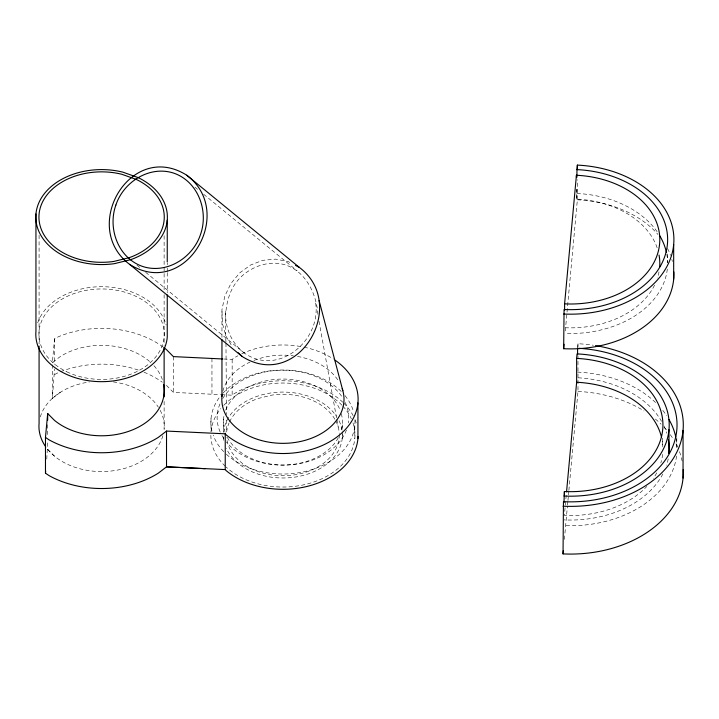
<?xml version="1.0" encoding="UTF-8"?>
<svg xmlns="http://www.w3.org/2000/svg" width="719" height="719" viewBox="0 0 719 719"><rect width="100%" height="100%" fill="white"/><g stroke="black" fill="none" stroke-linecap="round" stroke-linejoin="round"><path stroke-width="0.54" stroke-dasharray="3.6 2.7" d="M163.15 347.043A86.154 62.185 0 0 0 58.581 336.681L54.554 338.757L52.361 362.664L60.324 356.534A62.661 45.225 0 0 1 151.089 362.816M46.78 459.073L47.679 441.466M60.324 392.313L52.361 398.443L54.554 368.946M657.139 247.803A89.291 64.449 0 0 0 576.431 199.109L576.944 189.133M565.296 330.929L577.366 199.801L577.366 179.651M577.573 348.248L577.986 343.736A112.784 81.409 0 0 1 593.346 345.246M566.239 495.238L564.388 515.379A92.418 66.705 0 0 0 646.821 486.448M564.37 539.43L567.435 506.05M567.543 504.936L567.848 501.601M567.947 500.487L568.361 496.038M568.459 494.924L568.774 491.589M568.873 490.475L577.986 391.442L577.986 355.941M221.955 337.391L221.955 309.592L224.867 296.003L230.916 283.502L239.67 272.941L250.545 265.032L262.794 260.323L275.575 259.128L288.031 261.536L290.853 262.992M225.955 342.082C224.589 319.236 223.501 292.768 242.06 275.943C251.192 267.81 262.902 262.992 275.206 263.19C302.286 264.25 316.899 291.357 317.969 315.731M223.654 359.015L232.156 359.428L233.387 358.413A75.189 54.267 0 0 1 237.863 355.797M221.524 394.695L232.156 395.207L233.387 394.201A75.189 54.267 0 0 1 342.792 402.209M54.554 374.536L58.581 372.46M166.422 385.375L173.369 392.385L220.463 394.641M145.642 272.258L244.325 353.056C278.738 377.304 322.66 339.296 315.362 301.396M194.957 187.174L197.554 189.295M203.621 194.256L297.109 270.802M136.978 265.176L140.448 268.007M244.325 353.056C230.961 343.071 224.445 326.192 225.703 309.772M47.679 449.294L54.455 456.125M231.114 344.778L226.054 336.303L222.36 323.334L221.955 309.592M318.975 321.249L336.627 418.305M336.825 419.402L338.227 427.122M225.964 343.197L226.503 414.504M226.548 420.076L226.638 432.335A56.397 40.704 0 0 1 229.073 422.916M676.795 437.646L676.795 447.407M667.421 253.969L667.421 262.642M662.729 438.06L662.729 446.733M577.986 343.736L577.986 347.07M576.431 189.349L576.431 199.109M354.809 425.468L354.809 438.473M342.307 424.866L342.307 430.286M342.307 434.627L342.307 437.88M232.156 359.428L232.156 395.207M223.519 419.168L223.519 432.182A59.524 42.96 0 0 1 271.351 392.889A59.524 42.96 0 0 1 336.321 416.058M211.952 358.457L211.952 394.237M211.009 418.575L211.009 431.58A72.062 52.011 0 0 1 220.886 408.554M173.369 356.606L173.369 392.385M167.248 262.875L167.248 264.799M167.248 268.151L167.248 271.494M167.248 272.609L167.248 292.696M164.121 235.742L164.121 290.575M164.121 294.682L164.121 345.408M164.121 401.364L164.121 429.333A62.661 45.225 0 0 0 158.971 408.158M54.554 338.757L54.554 364.47M52.361 364.893L52.361 398.443M47.679 424.695L47.679 436.99M39.078 235.275L39.078 343.889M162.889 435.732A62.661 45.225 0 0 1 109.351 471.215A62.661 45.225 0 0 1 45.378 446.301M40.3 416.948A62.661 45.225 0 0 1 89.426 381.978M113.332 381.915A62.661 45.225 0 0 1 158.405 407.26M60.549 371.669A86.154 62.185 0 0 1 139.774 370.591M144.034 372.217A86.154 62.185 0 0 1 162.296 382.202M37.712 322.849A65.788 47.49 0 0 1 103.096 286.71A65.788 47.49 0 0 1 166.134 324.961M577.986 391.442A112.784 81.409 0 0 1 644.008 410.926M655.377 419.051A112.784 81.409 0 0 1 661.094 424.165M664.104 427.248A112.784 81.409 0 0 1 667.583 431.22M670.234 434.644A112.784 81.409 0 0 1 673.29 439.138M675.95 443.758A112.784 81.409 0 0 1 677.343 446.571M679.482 451.667A112.784 81.409 0 0 1 682.142 461.068M676.561 456.053A106.52 76.879 0 0 1 564.541 525.58M577.573 372.1A106.52 76.879 0 0 1 656.384 403.323M662.81 410.432A106.52 76.879 0 0 1 666.693 415.771M676.13 438.851A106.52 76.879 0 0 1 677.019 447.452M668.212 458.884A98.692 71.226 0 0 1 666.54 465.238M662.846 473.965A98.692 71.226 0 0 1 563.975 519.891M578.121 377.799A98.692 71.226 0 0 1 661.543 421.316M663.988 425.981A98.692 71.226 0 0 1 666.81 433.233M662.621 454.318A92.418 66.705 0 0 1 660.833 462.964M656.735 472.841A92.418 66.705 0 0 1 653.364 478.378M662.334 441.25A92.418 66.705 0 0 1 662.891 446.697M339.296 434.546A56.397 40.704 0 0 1 285.066 475.699A56.397 40.704 0 0 1 226.638 437.655M229.523 421.909A56.397 40.704 0 0 1 258.013 398.506L271.962 395.099A56.397 40.704 0 0 1 335.306 419.968M335.836 420.974A56.397 40.704 0 0 1 339.26 433.476M343.574 402.973A75.189 54.267 0 0 1 353.173 415.708M354.988 419.572A75.189 54.267 0 0 1 356.669 424.489M352.984 422.898A72.062 52.011 0 0 1 314.212 481.874A72.062 52.011 0 0 1 226.126 467.053M225.308 466.28A72.062 52.011 0 0 1 210.874 433.665M223.735 405.354A72.062 52.011 0 0 1 342.1 405.363M342.864 406.172A72.062 52.011 0 0 1 351.393 418.853M241.674 353.865A75.189 54.267 0 0 1 302.987 346.953M304.038 347.169A75.189 54.267 0 0 1 333.463 359.078M153.956 365.719A62.661 45.225 0 0 1 162.782 380.809M222.863 391.127A61.097 44.093 0 0 1 249.978 362.115M253.924 360.435A61.097 44.093 0 0 1 293.298 355.797M297.495 356.435A61.097 44.093 0 0 1 338.946 381.672M342.262 431.742A59.524 42.96 0 0 1 294.475 477.173A59.524 42.96 0 0 1 226.305 448.314M223.843 440.361A59.524 42.96 0 0 1 223.384 435.238M339.062 420.768A59.524 42.96 0 0 1 342.136 430.717M354.925 420.238A72.062 52.011 0 0 1 306.258 471.224A72.062 52.011 0 0 1 224.508 452.485M223.726 451.685A72.062 52.011 0 0 1 213.192 435.166M211.961 431.103A72.062 52.011 0 0 1 220.212 396.385M223.034 393.086A72.062 52.011 0 0 1 341.318 391.558M345.021 395.648A72.062 52.011 0 0 1 353.595 411.915M345.228 402.46A65.788 47.49 0 0 1 348.311 422.88M346.441 430.025A65.788 47.49 0 0 1 291.914 464.726A65.788 47.49 0 0 1 226.395 441.996M223.879 438.644A65.788 47.49 0 0 1 220.589 432.91M220.14 431.921A65.788 47.49 0 0 1 220.185 403.359M222.71 398.533A65.788 47.49 0 0 1 281.524 370.204A65.788 47.49 0 0 1 341.947 396.717M341.3 413.677A59.524 42.96 0 0 1 341.139 430.942M338.289 437.772A59.524 42.96 0 0 1 282.522 464.986A59.524 42.96 0 0 1 227.249 437.242M225.128 432.353A59.524 42.96 0 0 1 223.942 416.13M225.712 410.109A59.524 42.96 0 0 1 283.331 379.057A59.524 42.96 0 0 1 340.339 410.702M667.313 269.113A97.119 70.103 0 0 1 565.188 333.409M576.944 193.465A97.119 70.103 0 0 1 657.849 232.749M666.81 254.328A97.119 70.103 0 0 1 667.627 262.777M577.366 199.801A103.392 74.623 0 0 1 658.002 234.502M667.547 248.495A103.392 74.623 0 0 1 670.521 255.335M671.834 259.424A103.392 74.623 0 0 1 672.373 261.482M659.026 271.872A89.291 64.449 0 0 1 657.445 278.109M654.56 285.173A89.291 64.449 0 0 1 565.682 327.765M66.741 371.768A62.661 45.225 0 0 0 164.121 337.184A62.661 45.225 0 0 0 73.931 293.604A62.661 45.225 0 0 0 66.741 371.768"/><path stroke-width="1.08" d="M358.08 436.46A75.189 54.267 0 0 1 308.442 486.08A75.189 54.267 0 0 1 226.332 470.774L225.236 469.588L166.52 466.847L158.351 473.129A86.154 62.185 0 0 1 49.09 475.636L45.477 473.192L45.477 437.413L47.679 413.515L54.455 420.345A62.661 45.225 0 0 0 127.407 431.768A62.661 45.225 0 0 0 163.725 384.692M45.477 473.192L45.674 471.017M673.847 271.881A103.392 74.623 0 0 1 563.66 348.715L564.073 309.503A97.119 70.103 0 0 0 667.421 244.208A97.119 70.103 0 0 0 576.944 169.612L577.366 165.1A103.392 74.623 0 0 1 673.676 244.505L673.676 279.206M564.595 303.867L576.431 175.256A89.291 64.449 0 0 1 659.602 243.831A89.291 64.449 0 0 1 564.595 303.867L564.595 310.374M563.66 348.715L564.064 344.266M683.212 469.543A112.784 81.409 0 0 1 563.04 553.9L563.453 501.682A106.52 76.879 0 0 0 676.759 430.456A106.52 76.879 0 0 0 578.66 348.311M563.975 502.545L564.388 491.526A92.418 66.705 0 0 0 662.729 429.387A92.418 66.705 0 0 0 576.638 358.404L577.051 353.892A98.692 71.226 0 0 1 668.985 429.683L668.985 453.536A98.692 71.226 0 0 0 668.364 439.579M566.545 491.886L576.638 382.256L576.638 358.404M563.04 553.9L563.345 550.556M335.261 360.291A75.189 54.267 0 0 1 334.703 438.59A75.189 54.267 0 0 1 226.332 434.995L225.236 433.809L166.52 431.067L158.351 437.35A86.154 62.185 0 0 1 49.09 439.857L45.477 437.413M222.584 358.97L173.369 356.606L166.422 349.596A86.154 62.185 0 0 0 163.986 347.672M205.104 468.689L166.52 466.847L166.52 431.067M186.769 175.238C130.822 139.872 79.629 226.871 129.591 264.349L242.132 356.48C298.079 391.855 349.263 304.856 299.311 267.369L186.769 175.238C236.731 212.716 185.538 299.715 129.591 264.349M295.554 265.428L299.311 267.369M238.241 352.786L242.132 356.48M319.083 300.524L342.837 390.687M683.05 430.357L683.05 478.063M577.573 348.248L577.573 354.755M577.366 165.1L577.366 169.576M576.944 169.612L576.944 177.207M576.431 175.256L576.431 177.422M564.388 491.526L564.388 495.858M357.936 402.847L357.936 438.626M225.236 433.809L225.236 469.588M221.955 339.611L221.955 396.331M167.248 220.23L167.248 261.914M167.248 294.925L167.248 337.328A65.788 47.49 0 0 1 97.236 381.564A65.788 47.49 0 0 1 35.95 331.037L35.95 213.938A65.788 47.49 0 0 1 122.796 172.129L138.201 177.62A65.788 47.49 0 0 1 130.642 259.685L114.375 263.666A65.788 47.49 0 0 1 35.95 213.938M164.121 347.645L164.121 396.888M47.679 413.515L47.679 420.22M39.078 346.127L39.078 423.338A62.661 45.225 0 0 0 45.378 446.301M595.512 345.587A112.784 81.409 0 0 1 682.115 436.721A112.784 81.409 0 0 1 563.04 506.194M668.985 429.683A98.692 71.226 0 0 1 563.975 496.038M576.638 382.256A92.418 66.705 0 0 1 661.453 436.945M668.967 419.465A106.52 76.879 0 0 1 675.707 436.721M342.208 388.646A61.097 44.093 0 0 1 286.854 443.255A61.097 44.093 0 0 1 222.216 394.255M673.676 244.505A103.392 74.623 0 0 1 563.66 314.014M659.044 255.056A89.291 64.449 0 0 1 659.691 266.641M659.566 235.437A97.119 70.103 0 0 1 666.387 252.234M115.858 205.095C107.562 228.345 118.033 257.735 142.2 266.309C166.431 274.577 192.8 257.896 200.502 234.493C208.798 211.242 198.327 181.853 174.16 173.279C149.929 165.011 123.56 181.691 115.858 205.095M129.258 257.663L113.773 261.446A62.661 45.225 0 0 1 39.078 214.082A62.661 45.225 0 0 1 121.79 174.268L136.457 179.498A62.661 45.225 0 0 1 129.258 257.663"/></g></svg>
